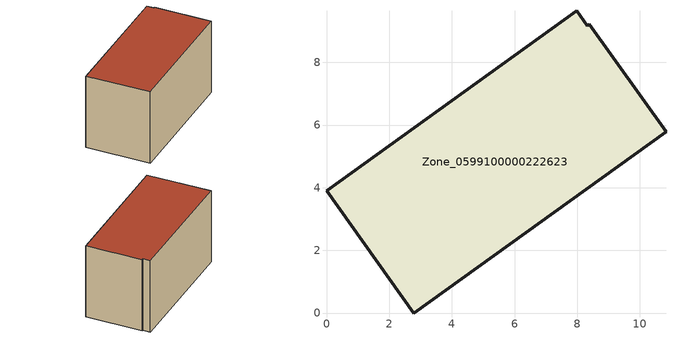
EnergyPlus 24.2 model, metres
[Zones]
Zone_0599100000222623
 floor ground (C_G): 8.31,9.17 8.39,9.21 10.83,5.78 2.79,0 0,3.91 7.99,9.64 z0
 wall outside (C_F): 0,3.91 2.79,0 10.83,5.78 8.39,9.21 8.31,9.17 7.99,9.64 0,3.91 z0:5.69
 roof outside (C_R): 8.39,9.21 8.31,9.17 7.99,9.64 0,3.91 2.79,0 10.83,5.78 z5.69
[BUILDING]
Pand.0599100000222623: North Axis=0; Terrain=City; Loads Convergence Tolerance Value=0.04; Temperature Convergence Tolerance Value=0.4; Solar Distribution=FullExterior; Maximum Number of Warmup Days=25; Minimum Number of Warmup Days=1
[Site:Location]
Rotterdam.The.Hague.AP_ZH_NLD Design_Conditions: Latitude=51.96; Longitude=4.45; Time Zone=1; Elevation=-4.5
[SITE:GROUNDTEMPERATURE:BUILDINGSURFACE]
18, 18, 18, 18, 18, 18, 18, 18, 18, 18, 18, 18
[MATERIAL] Thermal Absorptance=0.9; Solar Absorptance=0.7; Visible Absorptance=0.7
Name | Roughness | Thickness | Conductivity | Density | Specific Heat
G.TI.1975-1991 | MediumSmooth | 0.15 | 0.288461 | 540 | 1210
F.TI.1975-1991 | Rough | 0.3 | 0.230769 | 1920 | 840
R.TI.1975-1991 | MediumRough | 0.2 | 0.153846 | 1500 | 1000
[CONSTRUCTION]
C_G: G.TI.1975-1991
C_F: F.TI.1975-1991
C_R: R.TI.1975-1991
[ZONE]
Zone_0599100000222623: Type=1; Multiplier=1; Ceiling Height=Autocalculate; Volume=Autocalculate; Floor Area=autocalculate; Part of Total Floor Area=Yes
[ZONEINFILTRATION:DESIGNFLOWRATE]
Infil_Zone_0599100000222623: Zone or ZoneList or Space or SpaceList=Zone_0599100000222623; Schedule=AlwaysOn; Design Flow Rate Calculation Method=Flow/Area; Flow Rate per Floor Area=0.003; Constant Term Coefficient=1; Temperature Term Coefficient=0; Velocity Term Coefficient=0; Velocity Squared Term Coefficient=0
[HVACTEMPLATE:ZONE:IDEALLOADSAIRSYSTEM]
Zone_0599100000222623: Maximum Heating Supply Air Temperature=50; Minimum Cooling Supply Air Temperature=13; Maximum Heating Supply Air Humidity Ratio=0.0156; Minimum Cooling Supply Air Humidity Ratio=0.0077; Heating Limit=NoLimit; Cooling Limit=NoLimit; Dehumidification Control Type=ConstantSensibleHeatRatio; Cooling Sensible Heat Ratio=0.7; Dehumidification Setpoint=60; Humidification Control Type=None; Humidification Setpoint=30; Outdoor Air Method=None; Outdoor Air Flow Rate per Person=0.00944; Outdoor Air Flow Rate per Zone Floor Area=0; Outdoor Air Flow Rate per Zone=0; Demand Controlled Ventilation Type=None; Outdoor Air Economizer Type=NoEconomizer; Heat Recovery Type=None; Sensible Heat Recovery Effectiveness=0.7; Latent Heat Recovery Effectiveness=0.65
[ZONECONTROL:THERMOSTAT]
ThermostatControl_Zone_0599100000222623: Zone or ZoneList=Zone_0599100000222623; Control Type Schedule=DualSetpointControlType; Control 1=Thermostat_Zone_0599100000222623; Temperature Difference Between Cutout And Setpoint=0
[THERMOSTATSETPOINT:DUALSETPOINT]
Thermostat_Zone_0599100000222623: Heating Setpoint Temperature Schedule=HeatingSetpoint_Zone_0599100000222623; Cooling Setpoint Temperature Schedule=CoolingSetpoint_Zone_0599100000222623
[SCHEDULE:COMPACT]
HeatingSetpoint_Zone_0599100000222623: Through: 12/31, For: AllDays, Until: 24:00, 21
CoolingSetpoint_Zone_0599100000222623: Through: 12/31, For: AllDays, Until: 24:00, 24
DualSetpointControlType: Through: 12/31, For: AllDays, Until: 24:00, 4
AlwaysOn: Through: 12/31, For: AllDays, Until: 24:00, 1
